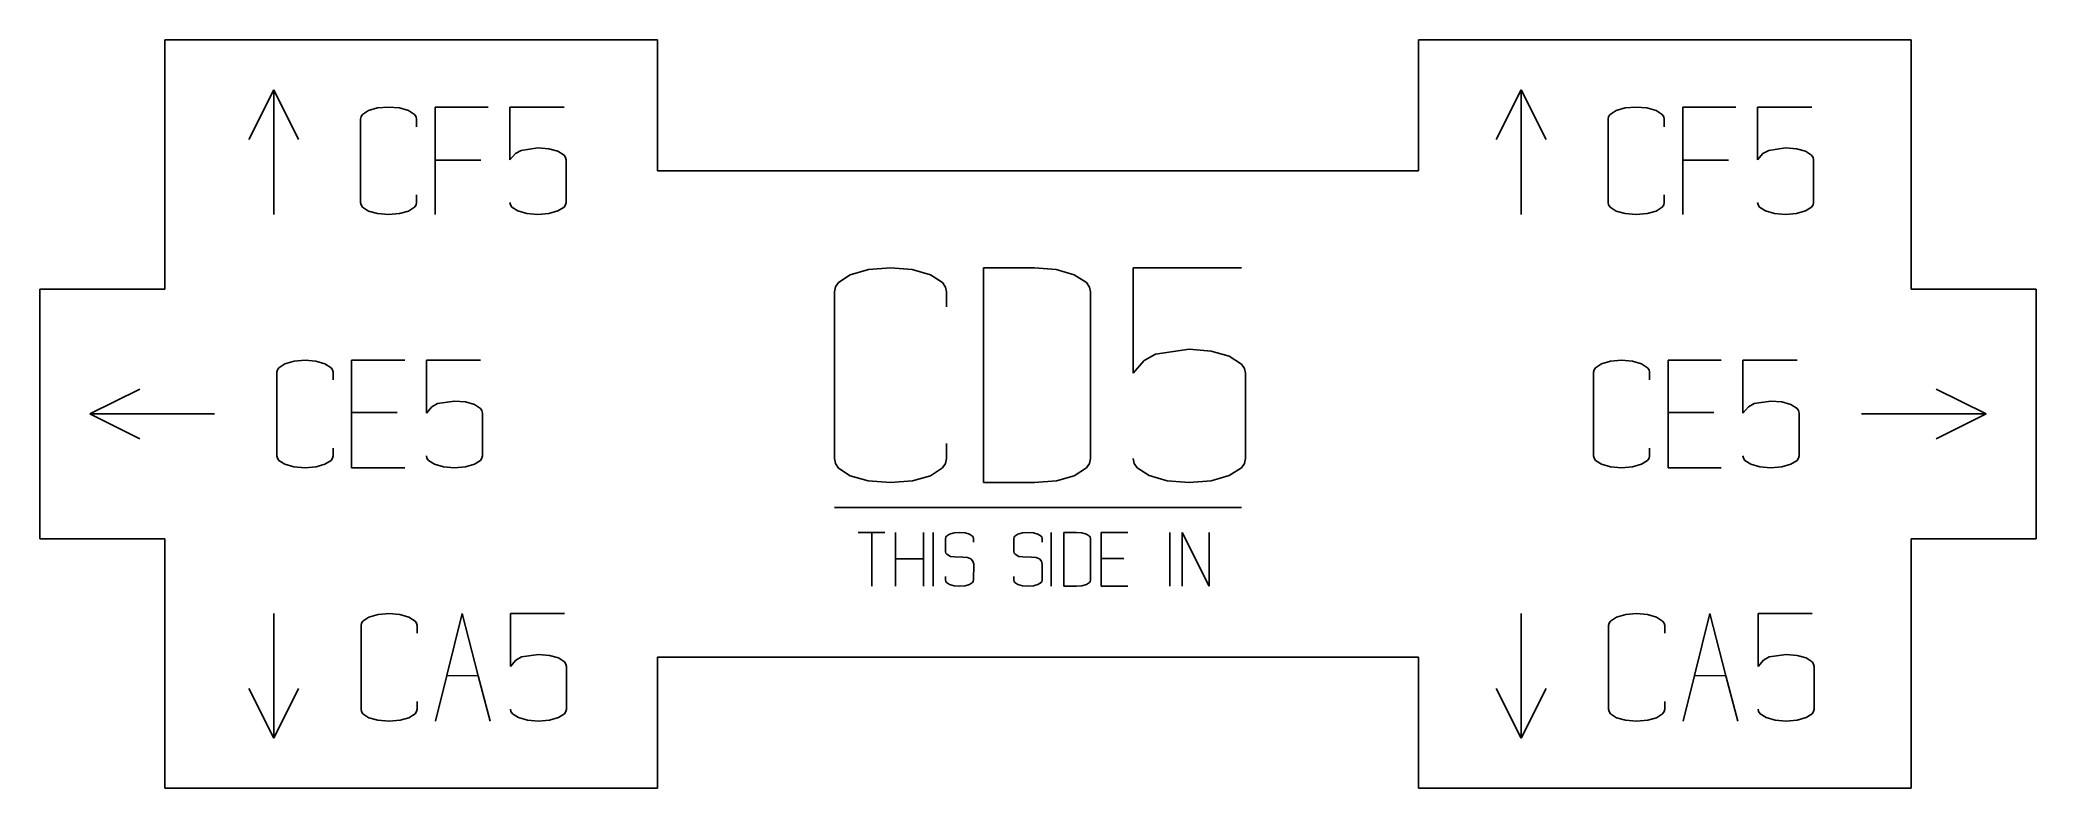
# Model space of a CAD drawing. Header units: millimetres. Extents: x -186.3 to -106.3, y -153.7 to -123.7.
import ezdxf

# ---------------------------------------------------------------- set-up
doc = ezdxf.new("R2010")
doc.units = ezdxf.units.MM
doc.layers.add('coding', color=2, linetype='Continuous')

msp = doc.modelspace()

# ---------------------------------------------------------------- linework, layer by layer
for p, q in [((-181.253, -123.729), (-181.253, -133.729)), ((-161.503, -123.729), (-181.253, -123.729)), ((-161.503, -123.729), (-161.503, -128.979)), ((-131.003, -123.729), (-111.253, -123.729)), ((-131.003, -128.979), (-131.003, -123.729)), ((-111.253, -123.729), (-111.253, -133.729)), ((-161.503, -128.979), (-131.003, -128.979)), ((-181.253, -133.729), (-186.253, -133.729)), ((-186.253, -133.729), (-186.253, -143.729)), ((-111.253, -133.729), (-106.253, -133.729)), ((-106.253, -133.729), (-106.253, -143.729)), ((-186.253, -143.729), (-181.253, -143.729)), ((-181.253, -143.729), (-181.253, -153.729)), ((-106.253, -143.729), (-111.253, -143.729)), ((-111.253, -143.729), (-111.253, -153.729)), ((-161.503, -148.479), (-131.003, -148.479)), ((-161.503, -153.729), (-161.503, -148.479)), ((-131.003, -148.479), (-131.003, -153.729)), ((-181.253, -153.729), (-161.503, -153.729)), ((-111.253, -153.729), (-131.003, -153.729))]:
    msp.add_line(p, q)
at = {"layer": 'coding'}
for p, q in [((-177.885, -127.729), (-176.885, -125.729)), ((-176.885, -130.729), (-176.885, -125.729)), ((-175.885, -127.729), (-176.885, -125.729)), ((-127.885, -127.729), (-126.885, -125.729)), ((-126.885, -130.729), (-126.885, -125.729)), ((-125.885, -127.729), (-126.885, -125.729)), ((-173.404, -126.902), (-173.385, -126.806)), ((-173.404, -130.248), (-173.404, -126.902)), ((-173.385, -126.806), (-173.325, -126.718)), ((-173.325, -126.718), (-173.086, -126.565)), ((-173.086, -126.565), (-172.719, -126.457)), ((-172.719, -126.457), (-172.281, -126.421)), ((-172.281, -126.421), (-171.847, -126.457)), ((-171.847, -126.457), (-171.481, -126.565)), ((-171.481, -126.565), (-171.238, -126.721)), ((-171.238, -126.721), (-171.177, -126.808)), ((-171.177, -126.808), (-171.157, -126.902)), ((-171.157, -127.208), (-171.157, -126.902)), ((-170.414, -128.55), (-170.414, -126.421)), ((-168.284, -126.421), (-170.414, -126.421)), ((-165.244, -126.421), (-167.417, -126.421)), ((-167.417, -126.421), (-167.417, -128.538)), ((-123.404, -126.902), (-123.385, -126.806)), ((-123.404, -130.248), (-123.404, -126.902)), ((-123.385, -126.806), (-123.325, -126.718)), ((-123.325, -126.718), (-123.086, -126.565)), ((-123.086, -126.565), (-122.719, -126.457)), ((-122.719, -126.457), (-122.281, -126.421)), ((-122.281, -126.421), (-121.847, -126.457)), ((-121.847, -126.457), (-121.481, -126.565)), ((-121.481, -126.565), (-121.238, -126.721)), ((-121.238, -126.721), (-121.177, -126.808)), ((-121.177, -126.808), (-121.157, -126.902)), ((-121.157, -127.208), (-121.157, -126.902)), ((-120.414, -128.55), (-120.414, -126.421)), ((-118.284, -126.421), (-120.414, -126.421)), ((-115.244, -126.421), (-117.417, -126.421)), ((-117.417, -126.421), (-117.417, -128.538)), ((-170.414, -130.729), (-170.414, -128.55)), ((-168.584, -128.55), (-170.414, -128.55)), ((-167.417, -128.538), (-167.198, -128.283)), ((-166.967, -128.157), (-167.198, -128.283)), ((-166.293, -128.057), (-166.967, -128.157)), ((-166.293, -128.057), (-165.852, -128.092)), ((-165.852, -128.092), (-165.49, -128.197)), ((-165.49, -128.197), (-165.249, -128.353)), ((-165.249, -128.353), (-165.189, -128.441)), ((-165.189, -128.441), (-165.169, -128.538)), ((-165.169, -128.538), (-165.169, -130.248)), ((-120.414, -130.729), (-120.414, -128.55)), ((-118.584, -128.55), (-120.414, -128.55)), ((-117.417, -128.538), (-117.198, -128.283)), ((-116.967, -128.157), (-117.198, -128.283)), ((-116.293, -128.057), (-116.967, -128.157)), ((-116.293, -128.057), (-115.852, -128.092)), ((-115.852, -128.092), (-115.49, -128.197)), ((-115.49, -128.197), (-115.249, -128.353)), ((-115.249, -128.353), (-115.189, -128.441)), ((-115.189, -128.441), (-115.169, -128.538)), ((-115.169, -128.538), (-115.169, -130.248)), ((-173.385, -130.347), (-173.404, -130.248)), ((-173.325, -130.437), (-173.385, -130.347)), ((-171.177, -130.345), (-171.238, -130.434)), ((-171.157, -130.248), (-171.177, -130.345)), ((-171.157, -129.942), (-171.157, -130.248)), ((-167.417, -130.248), (-167.397, -130.345)), ((-167.336, -130.433), (-167.397, -130.345)), ((-165.189, -130.345), (-165.249, -130.433)), ((-165.169, -130.248), (-165.189, -130.345)), ((-123.385, -130.347), (-123.404, -130.248)), ((-123.325, -130.437), (-123.385, -130.347)), ((-121.177, -130.345), (-121.238, -130.434)), ((-121.157, -130.248), (-121.177, -130.345)), ((-121.157, -129.942), (-121.157, -130.248)), ((-117.417, -130.248), (-117.397, -130.345)), ((-117.336, -130.433), (-117.397, -130.345)), ((-115.189, -130.345), (-115.249, -130.433)), ((-115.169, -130.248), (-115.189, -130.345)), ((-173.086, -130.592), (-173.325, -130.437)), ((-172.725, -130.695), (-173.086, -130.592)), ((-172.281, -130.729), (-172.725, -130.695)), ((-171.837, -130.695), (-172.281, -130.729)), ((-171.481, -130.592), (-171.837, -130.695)), ((-171.238, -130.434), (-171.481, -130.592)), ((-167.095, -130.589), (-167.336, -130.433)), ((-166.734, -130.694), (-167.095, -130.589)), ((-166.293, -130.729), (-166.734, -130.694)), ((-165.852, -130.694), (-166.293, -130.729)), ((-165.49, -130.589), (-165.852, -130.694)), ((-165.249, -130.433), (-165.49, -130.589)), ((-123.086, -130.592), (-123.325, -130.437)), ((-122.725, -130.695), (-123.086, -130.592)), ((-122.281, -130.729), (-122.725, -130.695)), ((-121.837, -130.695), (-122.281, -130.729)), ((-121.481, -130.592), (-121.837, -130.695)), ((-121.238, -130.434), (-121.481, -130.592)), ((-117.095, -130.589), (-117.336, -130.433)), ((-116.734, -130.694), (-117.095, -130.589)), ((-116.293, -130.729), (-116.734, -130.694)), ((-115.852, -130.694), (-116.293, -130.729)), ((-115.49, -130.589), (-115.852, -130.694)), ((-115.249, -130.433), (-115.49, -130.589)), ((-154.374, -133.633), (-154.254, -133.456)), ((-154.254, -133.456), (-154.374, -133.633)), ((-154.254, -133.456), (-153.777, -133.15)), ((-153.777, -133.15), (-154.254, -133.456)), ((-153.777, -133.15), (-153.043, -132.935)), ((-153.043, -132.935), (-153.777, -133.15)), ((-153.043, -132.935), (-152.166, -132.863)), ((-152.166, -132.863), (-153.043, -132.935)), ((-152.166, -132.863), (-151.298, -132.935)), ((-151.298, -132.935), (-152.166, -132.863)), ((-151.298, -132.935), (-150.567, -133.15)), ((-150.567, -133.15), (-151.298, -132.935)), ((-150.567, -133.15), (-150.08, -133.463)), ((-150.08, -133.463), (-150.567, -133.15)), ((-150.08, -133.463), (-149.959, -133.637)), ((-149.959, -133.637), (-150.08, -133.463)), ((-148.432, -141.479), (-148.432, -132.863)), ((-148.432, -132.863), (-146.396, -132.863)), ((-148.432, -132.863), (-148.432, -141.479)), ((-146.396, -132.863), (-148.432, -132.863)), ((-146.396, -132.863), (-145.529, -132.935)), ((-145.529, -132.935), (-146.396, -132.863)), ((-145.529, -132.935), (-144.798, -133.15)), ((-144.798, -133.15), (-145.529, -132.935)), ((-144.798, -133.15), (-144.311, -133.463)), ((-144.311, -133.463), (-144.798, -133.15)), ((-144.311, -133.463), (-144.189, -133.637)), ((-144.189, -133.637), (-144.311, -133.463)), ((-142.438, -137.096), (-142.438, -132.863)), ((-142.438, -132.863), (-138.092, -132.863)), ((-138.092, -132.863), (-142.438, -132.863)), ((-142.438, -132.863), (-142.438, -137.096)), ((-154.414, -133.825), (-154.374, -133.633)), ((-154.374, -133.633), (-154.414, -133.825)), ((-154.414, -140.518), (-154.414, -133.825)), ((-154.414, -133.825), (-154.414, -140.518)), ((-149.959, -133.637), (-149.918, -133.825)), ((-149.918, -133.825), (-149.959, -133.637)), ((-149.918, -133.825), (-149.918, -134.437)), ((-149.918, -134.437), (-149.918, -133.825)), ((-144.189, -133.637), (-144.149, -133.825)), ((-144.149, -133.825), (-144.189, -133.637)), ((-144.149, -133.825), (-144.149, -140.518)), ((-144.149, -140.518), (-144.149, -133.825)), ((-176.673, -136.872), (-176.435, -136.719)), ((-176.435, -136.719), (-176.673, -136.872)), ((-176.435, -136.719), (-176.068, -136.611)), ((-176.068, -136.611), (-176.435, -136.719)), ((-176.068, -136.611), (-175.629, -136.575)), ((-175.629, -136.575), (-176.068, -136.611)), ((-175.629, -136.575), (-175.195, -136.611)), ((-175.195, -136.611), (-175.629, -136.575)), ((-175.195, -136.611), (-174.83, -136.719)), ((-174.83, -136.719), (-175.195, -136.611)), ((-174.83, -136.719), (-174.586, -136.875)), ((-174.586, -136.875), (-174.83, -136.719)), ((-173.762, -140.883), (-173.762, -136.575)), ((-173.762, -136.575), (-171.633, -136.575)), ((-171.633, -136.575), (-173.762, -136.575)), ((-173.762, -136.575), (-173.762, -138.667)), ((-170.765, -138.692), (-170.765, -136.575)), ((-170.765, -136.575), (-168.592, -136.575)), ((-168.592, -136.575), (-170.765, -136.575)), ((-170.765, -136.575), (-170.765, -138.692)), ((-142.001, -136.587), (-142.438, -137.096)), ((-142.438, -137.096), (-142.001, -136.587)), ((-141.539, -136.335), (-142.001, -136.587)), ((-142.001, -136.587), (-141.539, -136.335)), ((-140.19, -136.135), (-141.539, -136.335)), ((-141.539, -136.335), (-140.19, -136.135)), ((-139.308, -136.205), (-140.19, -136.135)), ((-140.19, -136.135), (-139.308, -136.205)), ((-138.586, -136.416), (-139.308, -136.205)), ((-139.308, -136.205), (-138.586, -136.416)), ((-138.103, -136.726), (-138.586, -136.416)), ((-138.586, -136.416), (-138.103, -136.726)), ((-137.983, -136.904), (-138.103, -136.726)), ((-138.103, -136.726), (-137.983, -136.904)), ((-123.909, -136.872), (-123.67, -136.719)), ((-123.67, -136.719), (-123.909, -136.872)), ((-123.67, -136.719), (-123.303, -136.611)), ((-123.303, -136.611), (-123.67, -136.719)), ((-123.303, -136.611), (-122.865, -136.575)), ((-122.865, -136.575), (-123.303, -136.611)), ((-122.865, -136.575), (-122.431, -136.611)), ((-122.431, -136.611), (-122.865, -136.575)), ((-122.431, -136.611), (-122.065, -136.719)), ((-122.065, -136.719), (-122.431, -136.611)), ((-122.065, -136.719), (-121.822, -136.875)), ((-121.822, -136.875), (-122.065, -136.719)), ((-120.998, -140.883), (-120.998, -136.575)), ((-120.998, -136.575), (-118.869, -136.575)), ((-118.869, -136.575), (-120.998, -136.575)), ((-120.998, -136.575), (-120.998, -138.667)), ((-118.001, -138.692), (-118.001, -136.575)), ((-118.001, -136.575), (-115.828, -136.575)), ((-115.828, -136.575), (-118.001, -136.575)), ((-118.001, -136.575), (-118.001, -138.692)), ((-176.753, -137.056), (-176.733, -136.96)), ((-176.733, -136.96), (-176.753, -137.056)), ((-176.753, -140.402), (-176.753, -137.056)), ((-176.753, -137.056), (-176.753, -140.402)), ((-176.733, -136.96), (-176.673, -136.872)), ((-176.673, -136.872), (-176.733, -136.96)), ((-174.586, -136.875), (-174.525, -136.962)), ((-174.525, -136.962), (-174.586, -136.875)), ((-174.525, -136.962), (-174.505, -137.056)), ((-174.505, -137.056), (-174.525, -136.962)), ((-174.505, -137.056), (-174.505, -137.362)), ((-174.505, -137.362), (-174.505, -137.056)), ((-137.942, -137.096), (-137.983, -136.904)), ((-137.983, -136.904), (-137.942, -137.096)), ((-137.942, -140.518), (-137.942, -137.096)), ((-137.942, -137.096), (-137.942, -140.518)), ((-123.989, -137.056), (-123.969, -136.96)), ((-123.969, -136.96), (-123.989, -137.056)), ((-123.989, -140.402), (-123.989, -137.056)), ((-123.989, -137.056), (-123.989, -140.402)), ((-123.969, -136.96), (-123.909, -136.872)), ((-123.909, -136.872), (-123.969, -136.96)), ((-121.822, -136.875), (-121.761, -136.962)), ((-121.761, -136.962), (-121.822, -136.875)), ((-121.761, -136.962), (-121.741, -137.056)), ((-121.741, -137.056), (-121.761, -136.962)), ((-121.741, -137.056), (-121.741, -137.362)), ((-121.741, -137.362), (-121.741, -137.056)), ((-182.253, -137.729), (-184.253, -138.729)), ((-170.316, -138.311), (-170.547, -138.437)), ((-170.547, -138.437), (-170.316, -138.311)), ((-169.641, -138.211), (-170.316, -138.311)), ((-170.316, -138.311), (-169.641, -138.211)), ((-169.2, -138.246), (-169.641, -138.211)), ((-169.641, -138.211), (-169.2, -138.246)), ((-168.839, -138.351), (-169.2, -138.246)), ((-169.2, -138.246), (-168.839, -138.351)), ((-168.598, -138.507), (-168.839, -138.351)), ((-168.839, -138.351), (-168.598, -138.507)), ((-117.551, -138.311), (-117.782, -138.437)), ((-117.782, -138.437), (-117.551, -138.311)), ((-116.877, -138.211), (-117.551, -138.311)), ((-117.551, -138.311), (-116.877, -138.211)), ((-116.436, -138.246), (-116.877, -138.211)), ((-116.877, -138.211), (-116.436, -138.246)), ((-116.075, -138.351), (-116.436, -138.246)), ((-116.436, -138.246), (-116.075, -138.351)), ((-115.833, -138.507), (-116.075, -138.351)), ((-116.075, -138.351), (-115.833, -138.507)), ((-110.253, -137.729), (-108.253, -138.729)), ((-179.253, -138.729), (-184.253, -138.729)), ((-182.253, -139.729), (-184.253, -138.729)), ((-173.762, -138.667), (-171.933, -138.667)), ((-171.933, -138.667), (-173.762, -138.667)), ((-173.762, -138.667), (-173.762, -140.883)), ((-170.547, -138.437), (-170.765, -138.692)), ((-170.765, -138.692), (-170.547, -138.437)), ((-168.537, -138.595), (-168.598, -138.507)), ((-168.598, -138.507), (-168.537, -138.595)), ((-168.517, -138.692), (-168.537, -138.595)), ((-168.537, -138.595), (-168.517, -138.692)), ((-168.517, -140.402), (-168.517, -138.692)), ((-168.517, -138.692), (-168.517, -140.402)), ((-120.998, -138.667), (-119.168, -138.667)), ((-119.168, -138.667), (-120.998, -138.667)), ((-120.998, -138.667), (-120.998, -140.883)), ((-117.782, -138.437), (-118.001, -138.692)), ((-118.001, -138.692), (-117.782, -138.437)), ((-115.773, -138.595), (-115.833, -138.507)), ((-115.833, -138.507), (-115.773, -138.595)), ((-115.753, -138.692), (-115.773, -138.595)), ((-115.773, -138.595), (-115.753, -138.692)), ((-115.753, -140.402), (-115.753, -138.692)), ((-115.753, -138.692), (-115.753, -140.402)), ((-113.253, -138.729), (-108.253, -138.729)), ((-110.253, -139.729), (-108.253, -138.729)), ((-149.918, -139.906), (-149.918, -140.518)), ((-149.918, -140.518), (-149.918, -139.906)), ((-176.733, -140.501), (-176.753, -140.402)), ((-176.753, -140.402), (-176.733, -140.501)), ((-176.673, -140.591), (-176.733, -140.501)), ((-176.733, -140.501), (-176.673, -140.591)), ((-176.435, -140.746), (-176.673, -140.591)), ((-176.673, -140.591), (-176.435, -140.746)), ((-176.074, -140.849), (-176.435, -140.746)), ((-176.435, -140.746), (-176.074, -140.849)), ((-174.83, -140.746), (-175.186, -140.849)), ((-175.186, -140.849), (-174.83, -140.746)), ((-174.586, -140.588), (-174.83, -140.746)), ((-174.83, -140.746), (-174.586, -140.588)), ((-174.525, -140.499), (-174.586, -140.588)), ((-174.586, -140.588), (-174.525, -140.499)), ((-174.505, -140.402), (-174.525, -140.499)), ((-174.525, -140.499), (-174.505, -140.402)), ((-174.505, -140.096), (-174.505, -140.402)), ((-174.505, -140.402), (-174.505, -140.096)), ((-170.745, -140.498), (-170.765, -140.402)), ((-170.765, -140.402), (-170.745, -140.498)), ((-170.685, -140.587), (-170.745, -140.498)), ((-170.745, -140.498), (-170.685, -140.587)), ((-170.444, -140.743), (-170.685, -140.587)), ((-170.685, -140.587), (-170.444, -140.743)), ((-170.082, -140.848), (-170.444, -140.743)), ((-168.839, -140.743), (-169.2, -140.848)), ((-168.839, -140.743), (-168.598, -140.587)), ((-168.598, -140.587), (-168.839, -140.743)), ((-168.598, -140.587), (-168.537, -140.498)), ((-168.537, -140.498), (-168.598, -140.587)), ((-168.537, -140.498), (-168.517, -140.402)), ((-168.517, -140.402), (-168.537, -140.498)), ((-154.374, -140.715), (-154.414, -140.518)), ((-154.414, -140.518), (-154.374, -140.715)), ((-154.254, -140.895), (-154.374, -140.715)), ((-154.374, -140.715), (-154.254, -140.895)), ((-149.959, -140.71), (-150.08, -140.889)), ((-150.08, -140.889), (-149.959, -140.71)), ((-149.918, -140.518), (-149.959, -140.71)), ((-149.959, -140.71), (-149.918, -140.518)), ((-144.189, -140.71), (-144.311, -140.889)), ((-144.311, -140.889), (-144.189, -140.71)), ((-144.149, -140.518), (-144.189, -140.71)), ((-144.189, -140.71), (-144.149, -140.518)), ((-142.398, -140.71), (-142.438, -140.518)), ((-142.438, -140.518), (-142.398, -140.71)), ((-142.277, -140.888), (-142.398, -140.71)), ((-142.398, -140.71), (-142.277, -140.888)), ((-138.103, -140.888), (-137.983, -140.71)), ((-137.983, -140.71), (-138.103, -140.888)), ((-137.983, -140.71), (-137.942, -140.518)), ((-137.942, -140.518), (-137.983, -140.71)), ((-123.969, -140.501), (-123.989, -140.402)), ((-123.989, -140.402), (-123.969, -140.501)), ((-123.909, -140.591), (-123.969, -140.501)), ((-123.969, -140.501), (-123.909, -140.591)), ((-123.67, -140.746), (-123.909, -140.591)), ((-123.909, -140.591), (-123.67, -140.746)), ((-123.31, -140.849), (-123.67, -140.746)), ((-123.67, -140.746), (-123.31, -140.849)), ((-122.065, -140.746), (-122.421, -140.849)), ((-122.421, -140.849), (-122.065, -140.746)), ((-121.822, -140.588), (-122.065, -140.746)), ((-122.065, -140.746), (-121.822, -140.588)), ((-121.761, -140.499), (-121.822, -140.588)), ((-121.822, -140.588), (-121.761, -140.499)), ((-121.741, -140.402), (-121.761, -140.499)), ((-121.761, -140.499), (-121.741, -140.402)), ((-121.741, -140.096), (-121.741, -140.402)), ((-121.741, -140.402), (-121.741, -140.096)), ((-117.981, -140.498), (-118.001, -140.402)), ((-118.001, -140.402), (-117.981, -140.498)), ((-117.92, -140.587), (-117.981, -140.498)), ((-117.981, -140.498), (-117.92, -140.587)), ((-117.679, -140.743), (-117.92, -140.587)), ((-117.92, -140.587), (-117.679, -140.743)), ((-117.318, -140.848), (-117.679, -140.743)), ((-116.075, -140.743), (-116.436, -140.848)), ((-116.075, -140.743), (-115.833, -140.587)), ((-115.833, -140.587), (-116.075, -140.743)), ((-115.833, -140.587), (-115.773, -140.498)), ((-115.773, -140.498), (-115.833, -140.587)), ((-115.773, -140.498), (-115.753, -140.402)), ((-115.753, -140.402), (-115.773, -140.498)), ((-175.629, -140.883), (-176.074, -140.849)), ((-176.074, -140.849), (-175.629, -140.883)), ((-175.186, -140.849), (-175.629, -140.883)), ((-175.629, -140.883), (-175.186, -140.849)), ((-173.762, -140.883), (-171.633, -140.883)), ((-171.633, -140.883), (-173.762, -140.883)), ((-169.641, -140.883), (-170.082, -140.848)), ((-169.2, -140.848), (-169.641, -140.883)), ((-153.777, -141.204), (-154.254, -140.895)), ((-154.254, -140.895), (-153.777, -141.204)), ((-153.056, -141.41), (-153.777, -141.204)), ((-153.777, -141.204), (-153.056, -141.41)), ((-152.166, -141.479), (-153.056, -141.41)), ((-153.056, -141.41), (-152.166, -141.479)), ((-151.279, -141.41), (-152.166, -141.479)), ((-152.166, -141.479), (-151.279, -141.41)), ((-150.567, -141.204), (-151.279, -141.41)), ((-151.279, -141.41), (-150.567, -141.204)), ((-150.08, -140.889), (-150.567, -141.204)), ((-150.567, -141.204), (-150.08, -140.889)), ((-146.396, -141.479), (-148.432, -141.479)), ((-148.432, -141.479), (-146.396, -141.479)), ((-145.51, -141.41), (-146.396, -141.479)), ((-146.396, -141.479), (-145.51, -141.41)), ((-144.798, -141.204), (-145.51, -141.41)), ((-145.51, -141.41), (-144.798, -141.204)), ((-144.311, -140.889), (-144.798, -141.204)), ((-144.798, -141.204), (-144.311, -140.889)), ((-141.795, -141.198), (-142.277, -140.888)), ((-142.277, -140.888), (-141.795, -141.198)), ((-141.072, -141.409), (-141.795, -141.198)), ((-140.19, -141.479), (-141.072, -141.409)), ((-139.308, -141.409), (-140.19, -141.479)), ((-138.586, -141.198), (-139.308, -141.409)), ((-138.586, -141.198), (-138.103, -140.888)), ((-138.103, -140.888), (-138.586, -141.198)), ((-122.865, -140.883), (-123.31, -140.849)), ((-123.31, -140.849), (-122.865, -140.883)), ((-122.421, -140.849), (-122.865, -140.883)), ((-122.865, -140.883), (-122.421, -140.849)), ((-120.998, -140.883), (-118.869, -140.883)), ((-118.869, -140.883), (-120.998, -140.883)), ((-116.877, -140.883), (-117.318, -140.848)), ((-116.436, -140.848), (-116.877, -140.883)), ((-154.414, -142.479), (-138.092, -142.479)), ((-152.917, -143.479), (-153.457, -143.479)), ((-153.457, -143.479), (-152.386, -143.479)), ((-152.386, -143.479), (-152.917, -143.479)), ((-152.917, -143.479), (-152.917, -145.633)), ((-152.917, -145.633), (-152.917, -143.479)), ((-151.958, -145.633), (-151.958, -143.479)), ((-151.958, -143.479), (-151.958, -144.541)), ((-150.841, -144.541), (-150.841, -143.479)), ((-150.841, -143.479), (-150.841, -145.633)), ((-150.46, -143.476), (-150.46, -145.633)), ((-149.96, -143.719), (-149.95, -143.671)), ((-149.95, -143.671), (-149.96, -143.719)), ((-149.96, -144.253), (-149.96, -143.719)), ((-149.96, -143.719), (-149.96, -144.253)), ((-149.95, -143.671), (-149.92, -143.627)), ((-149.92, -143.627), (-149.95, -143.671)), ((-149.92, -143.627), (-149.799, -143.549)), ((-149.799, -143.549), (-149.92, -143.627)), ((-149.799, -143.549), (-149.619, -143.497)), ((-149.619, -143.497), (-149.799, -143.549)), ((-149.619, -143.497), (-149.398, -143.479)), ((-149.398, -143.479), (-149.619, -143.497)), ((-149.398, -143.479), (-149.178, -143.497)), ((-149.178, -143.497), (-149.398, -143.479)), ((-149.178, -143.497), (-148.997, -143.549)), ((-148.997, -143.549), (-149.178, -143.497)), ((-148.997, -143.549), (-148.876, -143.627)), ((-148.876, -143.627), (-148.997, -143.549)), ((-148.876, -143.627), (-148.846, -143.671)), ((-148.846, -143.671), (-148.876, -143.627)), ((-148.846, -143.671), (-148.836, -143.719)), ((-148.836, -143.719), (-148.846, -143.671)), ((-148.836, -143.719), (-148.836, -143.872)), ((-148.836, -143.872), (-148.836, -143.719)), ((-147.216, -143.719), (-147.206, -143.671)), ((-147.206, -143.671), (-147.216, -143.719)), ((-147.216, -144.253), (-147.216, -143.719)), ((-147.216, -143.719), (-147.216, -144.253)), ((-147.206, -143.671), (-147.176, -143.627)), ((-147.176, -143.627), (-147.206, -143.671)), ((-147.176, -143.627), (-147.055, -143.549)), ((-147.055, -143.549), (-147.176, -143.627)), ((-147.055, -143.549), (-146.875, -143.497)), ((-146.875, -143.497), (-147.055, -143.549)), ((-146.875, -143.497), (-146.654, -143.479)), ((-146.654, -143.479), (-146.875, -143.497)), ((-146.654, -143.479), (-146.434, -143.497)), ((-146.434, -143.497), (-146.654, -143.479)), ((-146.434, -143.497), (-146.253, -143.549)), ((-146.253, -143.549), (-146.434, -143.497)), ((-146.253, -143.549), (-146.132, -143.627)), ((-146.132, -143.627), (-146.253, -143.549)), ((-146.132, -143.627), (-146.102, -143.671)), ((-146.102, -143.671), (-146.132, -143.627)), ((-146.102, -143.671), (-146.092, -143.719)), ((-146.092, -143.719), (-146.102, -143.671)), ((-146.092, -143.719), (-146.092, -143.872)), ((-146.092, -143.872), (-146.092, -143.719)), ((-145.721, -143.476), (-145.721, -145.633)), ((-145.221, -145.633), (-145.221, -143.479)), ((-145.221, -143.479), (-144.712, -143.479)), ((-145.221, -143.479), (-145.221, -145.633)), ((-144.712, -143.479), (-145.221, -143.479)), ((-144.712, -143.479), (-144.495, -143.497)), ((-144.495, -143.497), (-144.712, -143.479)), ((-144.495, -143.497), (-144.312, -143.551)), ((-144.312, -143.551), (-144.495, -143.497)), ((-144.312, -143.551), (-144.19, -143.629)), ((-144.19, -143.629), (-144.312, -143.551)), ((-144.19, -143.629), (-144.16, -143.673)), ((-144.16, -143.673), (-144.19, -143.629)), ((-144.16, -143.673), (-144.15, -143.719)), ((-144.15, -143.719), (-144.16, -143.673)), ((-144.15, -143.719), (-144.15, -145.393)), ((-144.15, -145.393), (-144.15, -143.719)), ((-143.722, -145.633), (-143.722, -143.479)), ((-143.722, -143.479), (-142.658, -143.479)), ((-142.658, -143.479), (-143.722, -143.479)), ((-143.722, -143.479), (-143.722, -144.525)), ((-140.975, -143.476), (-140.975, -145.633)), ((-140.475, -145.633), (-140.475, -143.479)), ((-140.475, -143.479), (-139.395, -145.633)), ((-139.395, -145.633), (-140.475, -143.479)), ((-140.475, -143.479), (-140.475, -145.633)), ((-139.395, -145.633), (-139.395, -143.479)), ((-139.395, -143.479), (-139.395, -145.633)), ((-150.841, -144.54), (-151.958, -144.54)), ((-151.958, -144.54), (-151.958, -145.633)), ((-151.958, -144.541), (-150.841, -144.541)), ((-150.841, -145.633), (-150.841, -144.54)), ((-149.948, -144.307), (-149.96, -144.253)), ((-149.96, -144.253), (-149.948, -144.307)), ((-149.912, -144.355), (-149.948, -144.307)), ((-149.948, -144.307), (-149.912, -144.355)), ((-149.766, -144.437), (-149.912, -144.355)), ((-149.912, -144.355), (-149.766, -144.437)), ((-149.603, -144.457), (-149.766, -144.437)), ((-149.766, -144.437), (-149.603, -144.457)), ((-149.262, -144.466), (-149.603, -144.457)), ((-149.603, -144.457), (-149.262, -144.466)), ((-149.074, -144.485), (-149.262, -144.466)), ((-149.262, -144.466), (-149.074, -144.485)), ((-148.94, -144.54), (-149.074, -144.485)), ((-149.074, -144.485), (-148.94, -144.54)), ((-148.858, -144.63), (-148.94, -144.54)), ((-148.94, -144.54), (-148.858, -144.63)), ((-148.83, -144.756), (-148.858, -144.63)), ((-148.858, -144.63), (-148.83, -144.756)), ((-148.836, -145.393), (-148.83, -144.756)), ((-148.83, -144.756), (-148.836, -145.393)), ((-147.204, -144.307), (-147.216, -144.253)), ((-147.216, -144.253), (-147.204, -144.307)), ((-147.168, -144.355), (-147.204, -144.307)), ((-147.204, -144.307), (-147.168, -144.355)), ((-147.023, -144.437), (-147.168, -144.355)), ((-147.168, -144.355), (-147.023, -144.437)), ((-146.859, -144.457), (-147.023, -144.437)), ((-147.023, -144.437), (-146.859, -144.457)), ((-146.518, -144.466), (-146.859, -144.457)), ((-146.859, -144.457), (-146.518, -144.466)), ((-146.33, -144.485), (-146.518, -144.466)), ((-146.518, -144.466), (-146.33, -144.485)), ((-146.196, -144.54), (-146.33, -144.485)), ((-146.33, -144.485), (-146.196, -144.54)), ((-146.114, -144.63), (-146.196, -144.54)), ((-146.196, -144.54), (-146.114, -144.63)), ((-146.086, -144.756), (-146.114, -144.63)), ((-146.114, -144.63), (-146.086, -144.756)), ((-146.092, -145.393), (-146.086, -144.756)), ((-146.086, -144.756), (-146.092, -145.393)), ((-143.722, -144.525), (-142.807, -144.525)), ((-142.807, -144.525), (-143.722, -144.525)), ((-143.722, -144.525), (-143.722, -145.633)), ((-149.96, -145.24), (-149.96, -145.393)), ((-149.96, -145.393), (-149.96, -145.24)), ((-149.96, -145.393), (-149.95, -145.441)), ((-149.95, -145.441), (-149.96, -145.393)), ((-149.95, -145.441), (-149.92, -145.485)), ((-149.92, -145.485), (-149.95, -145.441)), ((-149.92, -145.485), (-149.799, -145.563)), ((-149.799, -145.563), (-149.92, -145.485)), ((-149.799, -145.563), (-149.619, -145.615)), ((-149.619, -145.615), (-149.799, -145.563)), ((-149.178, -145.615), (-148.997, -145.563)), ((-148.997, -145.563), (-149.178, -145.615)), ((-148.997, -145.563), (-148.876, -145.485)), ((-148.876, -145.485), (-148.997, -145.563)), ((-148.876, -145.485), (-148.846, -145.441)), ((-148.846, -145.441), (-148.876, -145.485)), ((-148.846, -145.441), (-148.836, -145.393)), ((-148.836, -145.393), (-148.846, -145.441)), ((-147.216, -145.24), (-147.216, -145.393)), ((-147.216, -145.393), (-147.216, -145.24)), ((-147.216, -145.393), (-147.206, -145.441)), ((-147.206, -145.441), (-147.216, -145.393)), ((-147.206, -145.441), (-147.176, -145.485)), ((-147.176, -145.485), (-147.206, -145.441)), ((-147.176, -145.485), (-147.055, -145.563)), ((-147.055, -145.563), (-147.176, -145.485)), ((-147.055, -145.563), (-146.875, -145.615)), ((-146.875, -145.615), (-147.055, -145.563)), ((-146.434, -145.615), (-146.253, -145.563)), ((-146.253, -145.563), (-146.434, -145.615)), ((-146.253, -145.563), (-146.132, -145.485)), ((-146.132, -145.485), (-146.253, -145.563)), ((-146.132, -145.485), (-146.102, -145.441)), ((-146.102, -145.441), (-146.132, -145.485)), ((-146.102, -145.441), (-146.092, -145.393)), ((-146.092, -145.393), (-146.102, -145.441)), ((-144.312, -145.564), (-144.49, -145.616)), ((-144.49, -145.616), (-144.312, -145.564)), ((-144.19, -145.486), (-144.312, -145.564)), ((-144.312, -145.564), (-144.19, -145.486)), ((-144.16, -145.441), (-144.19, -145.486)), ((-144.19, -145.486), (-144.16, -145.441)), ((-144.15, -145.393), (-144.16, -145.441)), ((-144.16, -145.441), (-144.15, -145.393)), ((-149.619, -145.615), (-149.398, -145.633)), ((-149.398, -145.633), (-149.619, -145.615)), ((-149.398, -145.633), (-149.178, -145.615)), ((-149.178, -145.615), (-149.398, -145.633)), ((-146.875, -145.615), (-146.654, -145.633)), ((-146.654, -145.633), (-146.875, -145.615)), ((-146.654, -145.633), (-146.434, -145.615)), ((-146.434, -145.615), (-146.654, -145.633)), ((-144.712, -145.633), (-145.221, -145.633)), ((-145.221, -145.633), (-144.712, -145.633)), ((-144.49, -145.616), (-144.712, -145.633)), ((-144.712, -145.633), (-144.49, -145.616)), ((-143.722, -145.633), (-142.658, -145.633)), ((-142.658, -145.633), (-143.722, -145.633)), ((-176.885, -146.729), (-176.885, -151.729)), ((-173.365, -147.12), (-173.385, -147.216)), ((-173.306, -147.032), (-173.365, -147.12)), ((-173.067, -146.879), (-173.306, -147.032)), ((-172.7, -146.771), (-173.067, -146.879)), ((-172.261, -146.735), (-172.7, -146.771)), ((-171.827, -146.771), (-172.261, -146.735)), ((-171.462, -146.879), (-171.827, -146.771)), ((-171.219, -147.035), (-171.462, -146.879)), ((-171.158, -147.122), (-171.219, -147.035)), ((-171.137, -147.216), (-171.158, -147.122)), ((-169.333, -146.729), (-169.945, -149.22)), ((-168.683, -149.226), (-169.333, -146.729)), ((-167.397, -146.735), (-167.397, -148.852)), ((-167.397, -146.735), (-165.224, -146.735)), ((-126.885, -146.729), (-126.885, -151.729)), ((-123.365, -147.12), (-123.385, -147.216)), ((-123.306, -147.032), (-123.365, -147.12)), ((-123.067, -146.879), (-123.306, -147.032)), ((-122.7, -146.771), (-123.067, -146.879)), ((-122.261, -146.735), (-122.7, -146.771)), ((-121.827, -146.771), (-122.261, -146.735)), ((-121.462, -146.879), (-121.827, -146.771)), ((-121.219, -147.035), (-121.462, -146.879)), ((-121.158, -147.122), (-121.219, -147.035)), ((-121.137, -147.216), (-121.158, -147.122)), ((-119.333, -146.729), (-119.945, -149.22)), ((-118.683, -149.226), (-119.333, -146.729)), ((-117.397, -146.735), (-117.397, -148.852)), ((-117.397, -146.735), (-115.224, -146.735)), ((-173.385, -147.216), (-173.385, -150.562)), ((-171.137, -147.216), (-171.137, -147.522)), ((-123.385, -147.216), (-123.385, -150.562)), ((-121.137, -147.216), (-121.137, -147.522)), ((-167.397, -148.852), (-167.179, -148.597)), ((-167.179, -148.597), (-166.948, -148.471)), ((-166.948, -148.471), (-166.273, -148.371)), ((-166.273, -148.371), (-165.832, -148.406)), ((-165.832, -148.406), (-165.471, -148.511)), ((-165.471, -148.511), (-165.23, -148.667)), ((-165.23, -148.667), (-165.17, -148.755)), ((-165.17, -148.755), (-165.15, -148.852)), ((-117.397, -148.852), (-117.179, -148.597)), ((-117.179, -148.597), (-116.948, -148.471)), ((-116.948, -148.471), (-116.273, -148.371)), ((-116.273, -148.371), (-115.832, -148.406)), ((-115.832, -148.406), (-115.471, -148.511)), ((-115.471, -148.511), (-115.23, -148.667)), ((-115.23, -148.667), (-115.17, -148.755)), ((-115.17, -148.755), (-115.15, -148.852)), ((-169.945, -149.22), (-170.394, -151.043)), ((-169.945, -149.22), (-168.683, -149.226)), ((-168.209, -151.043), (-168.683, -149.226)), ((-165.15, -148.852), (-165.15, -150.562)), ((-119.945, -149.22), (-120.394, -151.043)), ((-119.945, -149.22), (-118.683, -149.226)), ((-118.209, -151.043), (-118.683, -149.226)), ((-115.15, -148.852), (-115.15, -150.562)), ((-177.885, -149.729), (-176.885, -151.729)), ((-175.885, -149.729), (-176.885, -151.729)), ((-171.137, -150.562), (-171.137, -150.256)), ((-127.885, -149.729), (-126.885, -151.729)), ((-125.885, -149.729), (-126.885, -151.729)), ((-121.137, -150.562), (-121.137, -150.256)), ((-173.385, -150.562), (-173.365, -150.661)), ((-173.365, -150.661), (-173.306, -150.751)), ((-173.306, -150.751), (-173.067, -150.906)), ((-173.067, -150.906), (-172.706, -151.009)), ((-172.706, -151.009), (-172.261, -151.043)), ((-172.261, -151.043), (-171.818, -151.009)), ((-171.818, -151.009), (-171.462, -150.906)), ((-171.462, -150.906), (-171.219, -150.748)), ((-171.219, -150.748), (-171.158, -150.659)), ((-171.158, -150.659), (-171.137, -150.562)), ((-167.377, -150.659), (-167.397, -150.562)), ((-167.377, -150.659), (-167.317, -150.747)), ((-167.317, -150.747), (-167.076, -150.903)), ((-166.714, -151.008), (-167.076, -150.903)), ((-166.273, -151.043), (-166.714, -151.008)), ((-165.832, -151.008), (-166.273, -151.043)), ((-165.471, -150.903), (-165.832, -151.008)), ((-165.23, -150.747), (-165.471, -150.903)), ((-165.17, -150.659), (-165.23, -150.747)), ((-165.15, -150.562), (-165.17, -150.659)), ((-123.385, -150.562), (-123.365, -150.661)), ((-123.365, -150.661), (-123.306, -150.751)), ((-123.306, -150.751), (-123.067, -150.906)), ((-123.067, -150.906), (-122.706, -151.009)), ((-122.706, -151.009), (-122.261, -151.043)), ((-122.261, -151.043), (-121.818, -151.009)), ((-121.818, -151.009), (-121.462, -150.906)), ((-121.462, -150.906), (-121.219, -150.748)), ((-121.219, -150.748), (-121.158, -150.659)), ((-121.158, -150.659), (-121.137, -150.562)), ((-117.377, -150.659), (-117.397, -150.562)), ((-117.377, -150.659), (-117.317, -150.747)), ((-117.317, -150.747), (-117.076, -150.903)), ((-116.714, -151.008), (-117.076, -150.903)), ((-116.273, -151.043), (-116.714, -151.008)), ((-115.832, -151.008), (-116.273, -151.043)), ((-115.471, -150.903), (-115.832, -151.008)), ((-115.23, -150.747), (-115.471, -150.903)), ((-115.17, -150.659), (-115.23, -150.747)), ((-115.15, -150.562), (-115.17, -150.659))]:
    msp.add_line(p, q, dxfattribs=at)

doc.saveas('drawing.dxf')
